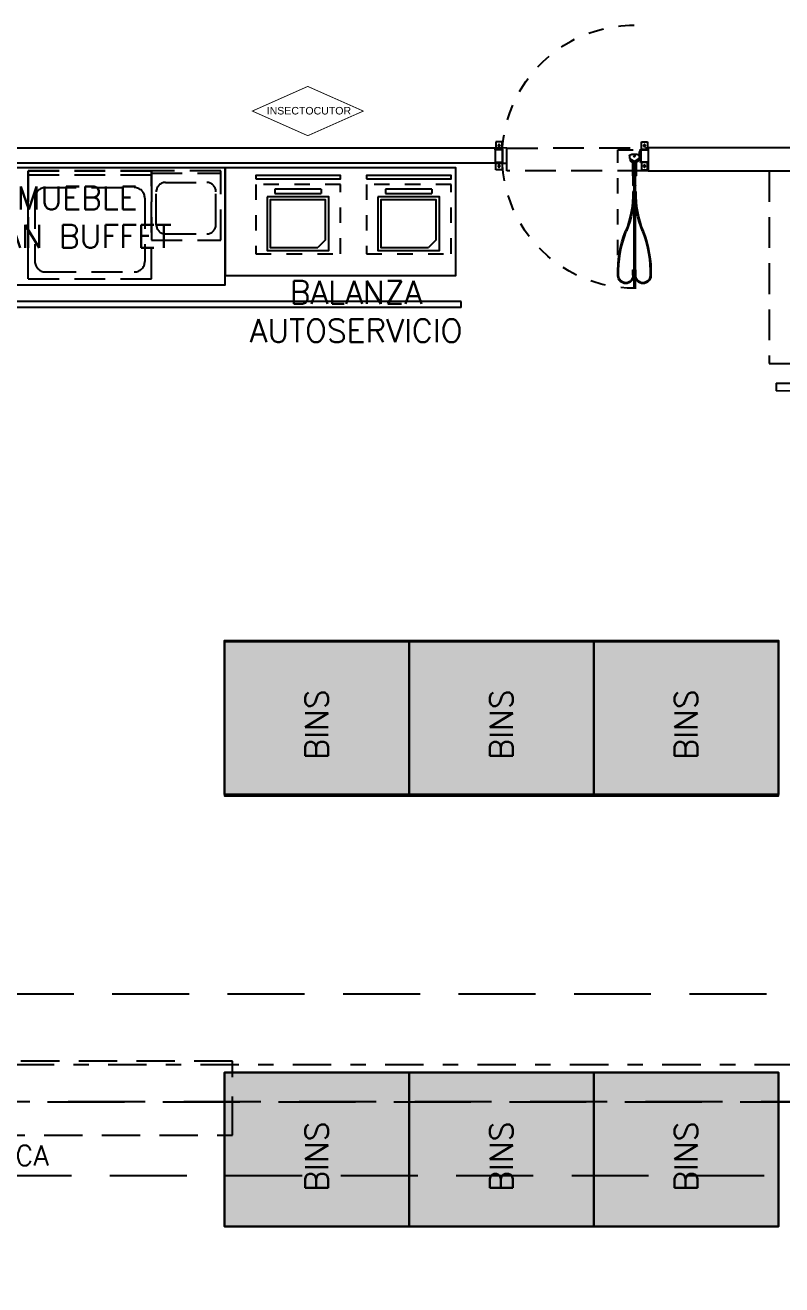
# Model space of a CAD drawing. Header units: millimetres. Extents: x 340 to 1003762, y 22 to 362022.
# Drawn here: x 389.26 to 394.18, y 80.92 to 89.1 of the extents above; entities that cross this region are included whole.
import ezdxf
from ezdxf.enums import TextEntityAlignment as Align
from ezdxf.xclip import XClip

# ---------------------------------------------------------------- set-up
doc = ezdxf.new("R2010")
doc.units = ezdxf.units.MM
doc.header["$XCLIPFRAME"] = 0
for name, pattern in [('LSBB_P_002 - PLANTA 1° NIVEL SALA DE VENTAS$0$000_ALTILLO PROPUESTA$0$HIDDEN', [0.375, 0.25, -0.125]), ('LSBB_P_002 - PLANTA 1° NIVEL SALA DE VENTAS$0$DASHDOT2', [0.5, 0.25, -0.125, 0, -0.125]), ('LSBB_P_002 - PLANTA 1° NIVEL SALA DE VENTAS$0$DASHED', [0.75, 0.5, -0.25]), ('LSBB_P_002 - PLANTA 1° NIVEL SALA DE VENTAS$0$HIDDEN', [0.375, 0.25, -0.125]), ('LSBB_P_002 - PLANTA 1° NIVEL SALA DE VENTAS$0$HIDDEN2', [0.1875, 0.125, -0.0625]), ('LSBB_P_002 - PLANTA 1° NIVEL SALA DE VENTAS$0$Z-ARQUITECTURA$0$HIDDEN', [0.375, 0.25, -0.125])]:
    doc.linetypes.add(name, pattern=pattern)
for name, color, linetype in [('LSBB_P_002 - PLANTA 1° NIVEL SALA DE VENTAS$0$1301_Sala de Venta$0$SALA DE VENTAS_DFSA', 1, 'Continuous'), ('LSBB_P_002 - PLANTA 1° NIVEL SALA DE VENTAS$0$A-BALANZA AUTOSERVICIO', 1, 'LSBB_P_002 - PLANTA 1° NIVEL SALA DE VENTAS$0$DASHDOT2'), ('LSBB_P_002 - PLANTA 1° NIVEL SALA DE VENTAS$0$A-DEMOLICIONES', 30, 'LSBB_P_002 - PLANTA 1° NIVEL SALA DE VENTAS$0$DASHED'), ('LSBB_P_002 - PLANTA 1° NIVEL SALA DE VENTAS$0$A-INSECTOCUTOR', 1, 'Continuous'), ('LSBB_P_002 - PLANTA 1° NIVEL SALA DE VENTAS$0$A-LAYOUT', 7, 'Continuous'), ('LSBB_P_002 - PLANTA 1° NIVEL SALA DE VENTAS$0$A-PUERTAS NUEVAS', 10, 'Continuous'), ('LSBB_P_002 - PLANTA 1° NIVEL SALA DE VENTAS$0$A-SALA DEFENSAS', 9, 'Continuous'), ('LSBB_P_002 - PLANTA 1° NIVEL SALA DE VENTAS$0$A-SALA-MUEB-ESPC', 1, 'Continuous'), ('LSBB_P_002 - PLANTA 1° NIVEL SALA DE VENTAS$0$A-Textos', 2, 'Continuous'), ('LSBB_P_002 - PLANTA 1° NIVEL SALA DE VENTAS$0$CENEFA', 6, 'LSBB_P_002 - PLANTA 1° NIVEL SALA DE VENTAS$0$HIDDEN'), ('LSBB_P_002 - PLANTA 1° NIVEL SALA DE VENTAS$0$EJES', 8, 'LSBB_P_002 - PLANTA 1° NIVEL SALA DE VENTAS$0$DASHDOT2'), ('LSBB_P_002 - PLANTA 1° NIVEL SALA DE VENTAS$0$LAYOUT$0$A-GONDOLAS DELGADO', 8, 'Continuous'), ('LSBB_P_002 - PLANTA 1° NIVEL SALA DE VENTAS$0$TABIQUE', 3, 'Continuous'), ('LSBB_P_002 - PLANTA 1° NIVEL SALA DE VENTAS$0$TEXTO LAYOUT', 2, 'Continuous'), ('XREF', 7, 'Continuous')]:
    doc.layers.add(name, color=color, linetype=linetype)
doc.layers.add('LSBB_P_002 - PLANTA 1° NIVEL SALA DE VENTAS$0$LAYOUT$0$A-SALA-HATCH-PANADERIA', color=7, linetype='Continuous', true_color=0x9e0000)
doc.styles.add('LSBB_P_002 - PLANTA 1° NIVEL SALA DE VENTAS$0$LAYOUT$0$ARQ', font='SIMPLEX.shx')
doc.styles.add('LSBB_P_002 - PLANTA 1° NIVEL SALA DE VENTAS$0$REF-LAYOUT-19$0$REF-LAYOUT-13$0$ROMANS', font='romans', dxfattribs={"height": 52})
doc.styles.add('LSBB_P_002 - PLANTA 1° NIVEL SALA DE VENTAS$0$SANSSERIF', font='sas_____.pfb')
doc.styles.add('LSBB_P_002 - PLANTA 1° NIVEL SALA DE VENTAS$0$YUDICAD_ROMANS', font='romans.shx')

# ---------------------------------------------------------------- blocks, each defined once
blk = doc.blocks.new('LSBB_P_002 - PLANTA 1° NIVEL SALA DE VENTAS$0$Z-ARQUITECTURA$0$PUERTA POLICARBONATO 90')
for p, q in [((0.003, 0.003), (-0.047, 0.003)), ((-0.047, 0), (-0.047, 0.003)), ((0, 0), (-0.047, 0)), ((0, -0.08), (0, 0)), ((0.003, -0.083), (0.003, 0.003)), ((0.897, -0.083), (0.897, 0.003)), ((0.897, 0.003), (0.947, 0.003)), ((0.9, -0.08), (0.9, 0)), ((0.9, 0), (0.947, 0)), ((0.947, 0, 0), (0.947, 0.003, 0)), ((-0.047, -0.08), (0, -0.08)), ((-0.047, -0.083), (-0.047, -0.08)), ((0.003, -0.011), (0.003, -0.069)), ((0.003, -0.011), (0.011, -0.011)), ((0.003, -0.069), (0.011, -0.069)), ((0.011, -0.011), (0.011, -0.069)), ((0.011, -0.0335), (0.0157, -0.0335)), ((0.011, -0.0335), (0.011, -0.0465)), ((0.011, -0.0417), (0.011, -0.0577)), ((0.043, -0.0757), (0.011, -0.0577)), ((0.016, -0.0616), (0.016, -0.0731)), ((0.0355, -0.0726), (0.016, -0.0616)), ((0.0305, -0.0813), (0.016, -0.0731)), ((0.059, -0.0297), (0.027, -0.0297)), ((0.0305, -0.0813), (0.0305, -0.1691)), ((0.0355, -0.0726), (0.0355, -0.1721)), ((0.0355, -0.0743), (0.0355, -0.1713)), ((0.075, -0.0577), (0.043, -0.0757)), ((0.07, -0.0616), (0.0505, -0.0726)), ((0.0505, -0.0726), (0.0505, -0.1721)), ((0.0505, -0.0743), (0.0505, -0.1713)), ((0.07, -0.0731), (0.0555, -0.0813)), ((0.0555, -0.0813), (0.0555, -0.1691)), ((0.07, -0.0616), (0.07, -0.0731)), ((0.075, -0.0417), (0.075, -0.0577)), ((0.947, -0.08), (0.9, -0.08)), ((0.947, -0.083, 0), (0.947, -0.08, 0)), ((-0.047, -0.083), (0.003, -0.083)), ((0.0355, -0.0853), (0.0505, -0.0853)), ((0.0405, -0.0853), (0.0405, -0.8998)), ((0.0455, -0.0853), (0.0455, -0.8998)), ((0.947, -0.083), (0.897, -0.083)), ((0.0305, -0.1691), (0.0355, -0.1721)), ((0.0555, -0.1691), (0.0505, -0.1721)), ((0.0385, -0.8998), (0.0405, -0.8998)), ((0.0405, -0.8998), (0.0455, -0.8998)), ((0.0475, -0.8998), (0.0455, -0.8998))]:
    blk.add_line(p, q)
at = {"color": 8, "linetype": 'LSBB_P_002 - PLANTA 1° NIVEL SALA DE VENTAS$0$Z-ARQUITECTURA$0$HIDDEN', "ltscale": 0.2}
for p, q in [((-0.0424, 0.05), (-0.0424, 0.003)), ((-0.0024, 0.05), (-0.0424, 0.05)), ((-0.0024, 0.003), (-0.0024, 0.05)), ((0.9024, 0.05, 0), (0.9424, 0.05, 0)), ((0.9024, 0.003, 0), (0.9024, 0.05, 0)), ((0.9424, 0.05, 0), (0.9424, 0.003, 0)), ((-0.0424, -0.13), (-0.0424, -0.083)), ((-0.0024, -0.13), (-0.0424, -0.13)), ((-0.0024, -0.083), (-0.0024, -0.13)), ((0.9024, -0.083, 0), (0.9024, -0.13, 0)), ((0.9024, -0.13, 0), (0.9424, -0.13, 0)), ((0.9424, -0.13, 0), (0.9424, -0.083, 0))]:
    blk.add_line(p, q, dxfattribs=at)
at = {"color": 8, "linetype": 'LSBB_P_002 - PLANTA 1° NIVEL SALA DE VENTAS$0$Z-ARQUITECTURA$0$HIDDEN', "ltscale": 0.3}
for p, q in [((0.15, 0), (0, 0)), ((0.15, -0.6855), (0.15, 0))]:
    blk.add_line(p, q, dxfattribs=at)
at = {"color": 8}
for p, q in [((0.0355, -0.2323), (0.0355, -0.0853)), ((0.0375, -0.2323), (0.0375, -0.0853)), ((0.0485, -0.2323), (0.0485, -0.0853)), ((0.0505, -0.2323), (0.0505, -0.0853)), ((0.0355, -0.2323), (0.0375, -0.2323)), ((0.0385, -0.2353), (0.0385, -0.8998)), ((0.0385, -0.2353), (0.0405, -0.2353)), ((0.0455, -0.2353), (0.0475, -0.2353)), ((0.0475, -0.2353), (0.0475, -0.8998)), ((0.0485, -0.2323), (0.0505, -0.2323)), ((0.0324, -0.2725), (0.0385, -0.2725)), ((0.0475, -0.2723), (0.0523, -0.2723)), ((0.0335, -0.7811), (0.0385, -0.7811)), ((0.0335, -0.8145), (0.0335, -0.7811)), ((0.0385, -0.7811), (0.0385, -0.8195)), ((0.0525, -0.7811), (0.0475, -0.7811)), ((0.0475, -0.7811), (0.0475, -0.8195)), ((0.0525, -0.8145), (0.0525, -0.7811))]:
    blk.add_line(p, q, dxfattribs=at)
at = {"color": 8, "linetype": 'LSBB_P_002 - PLANTA 1° NIVEL SALA DE VENTAS$0$Z-ARQUITECTURA$0$HIDDEN', "ltscale": 0.2}
for centre in [(-0.0224, 0.0265), (0.9224, 0.0265, 0), (-0.0224, -0.1065), (0.9224, -0.1065, 0)]:
    blk.add_circle(centre, 0.0065, dxfattribs=at)
blk.add_circle((0.043, -0.04), 0.005)
at = {"color": 8, "linetype": 'LSBB_P_002 - PLANTA 1° NIVEL SALA DE VENTAS$0$Z-ARQUITECTURA$0$HIDDEN', "ltscale": 0.3}
blk.add_arc((0.0467, -0.0455, 0), 0.8544, 268.99104, 92.0144, dxfattribs=at)
for centre, start, end in [((0.0257, -0.0447), 85.22678, 168.51301), ((0.0603, -0.0447), 11.48699, 94.77322)]:
    blk.add_arc(centre, 0.015, start, end)
at = {"color": 8}
for centre, radius, start, end in [((0.0388, -0.232), 0.00328, 184.6795, 265.3205), ((0.0408, -0.232), 0.00328, 184.6795, 265.3205), ((0.0452, -0.232), 0.00328, 274.6795, 355.3205), ((0.0472, -0.232), 0.00328, 274.6795, 355.3205), ((-0.6253, -0.2832), 0.6578, 338.03865, 0.93064), ((-0.6303, -0.2794), 0.6689, 337.97966, 0.59241), ((0.6876, -0.2876), 0.6402, 178.6267, 202.2426), ((0.71, -0.2829), 0.6578, 179.06936, 201.96135), ((0.6694, -0.7975), 0.7342, 158.54594, 181.71792), ((0.6694, -0.7975), 0.7292, 158.55174, 181.7272), ((-0.5834, -0.7975), 0.7292, 358.2728, 21.44826), ((-0.5834, -0.7975), 0.7342, 358.28208, 21.45406), ((-0.0129, -0.8181), 0.0466, 181.11936, 4.478), ((0.0989, -0.8181), 0.0466, 175.522, 358.88064), ((-0.013, -0.8182), 0.0515, 181.43413, 358.56587), ((0.099, -0.8182), 0.0515, 181.43413, 358.56587)]:
    blk.add_arc(centre, radius, start, end, dxfattribs=at)
blk = doc.blocks.new('LSBB_P_002 - PLANTA 1° NIVEL SALA DE VENTAS$0$A$C0C504C7A')
at = {"const_width": 0.0089}
blk.add_lwpolyline([(0.001, 0.585), (0.261, 0), (0.001, -0.586), (-0.259, 0)], close=True, dxfattribs=at)
at = {"style": 'LSBB_P_002 - PLANTA 1° NIVEL SALA DE VENTAS$0$SANSSERIF'}
blk.add_text('INSECTOCUTOR', height=0.07969, rotation=270, dxfattribs=at).set_placement((-0.035, -0.012), align=Align.CENTER)
blk = doc.blocks.new('LSBB_P_002 - PLANTA 1° NIVEL SALA DE VENTAS$0$1301_Sala de Venta$0$balanza autoservicio')
at = {"layer": 'LSBB_P_002 - PLANTA 1° NIVEL SALA DE VENTAS$0$A-SALA-MUEB-ESPC'}
for p, q in [((1665.65, 7026.11, 0), (1668.65, 7026.11, 0)), ((1665.65, 6996.11, 0), (1668.65, 6996.11, 0))]:
    blk.add_line(p, q, dxfattribs=at)
at = {"layer": 'LSBB_P_002 - PLANTA 1° NIVEL SALA DE VENTAS$0$A-SALA-MUEB-ESPC', "ltscale": 60, "elevation": 0}
blk.add_lwpolyline([(1658.95, 6983.77), (1658.95, 7038.77), (1656.95, 7038.77), (1656.95, 6983.77), (1658.95, 6983.77)], dxfattribs=at)
at = {"layer": 'LSBB_P_002 - PLANTA 1° NIVEL SALA DE VENTAS$0$A-SALA-MUEB-ESPC', "linetype": 'ByBlock', "elevation": 0}
blk.add_lwpolyline([(1662.67, 6983.77), (1707.67, 6983.77), (1707.67, 7038.77), (1662.67, 7038.77), (1662.67, 6983.77)], dxfattribs=at)
at = {"layer": 'LSBB_P_002 - PLANTA 1° NIVEL SALA DE VENTAS$0$A-SALA-MUEB-ESPC', "elevation": 0}
for points in [[(1670.65, 6991.11), (1705.65, 6991.11), (1705.65, 7031.11), (1670.65, 7031.11), (1670.65, 6991.11)], [(1665.65, 7026.11), (1665.65, 6996.11)], [(1668.65, 6996.11), (1668.65, 7026.11)], [(1698.65, 7029.11), (1672.65, 7029.11), (1672.65, 6993.11), (1703.65, 6993.11), (1703.65, 7024.11)], [(1698.65, 7029.11), (1703.65, 7024.11)]]:
    blk.add_lwpolyline(points, dxfattribs=at)
blk = doc.blocks.new('LSBB_P_002 - PLANTA 1° NIVEL SALA DE VENTAS$0$LAYOUT$0$BINS')
h = blk.add_hatch(color=256)
h.dxf.hatch_style = 1
h.paths.add_polyline_path([(6149.9286, -1161.8638), (6149.9286, -1163.0638), (6148.9286, -1163.0638), (6148.9286, -1161.8638)])
at = {"layer": 'LSBB_P_002 - PLANTA 1° NIVEL SALA DE VENTAS$0$A-SALA-MUEB-ESPC'}
blk.add_lwpolyline([(6149.9286, -1161.8638), (6149.9286, -1163.0638), (6148.9286, -1163.0638), (6148.9286, -1161.8638)], close=True, dxfattribs=at)
at = {"layer": 'LSBB_P_002 - PLANTA 1° NIVEL SALA DE VENTAS$0$A-SALA-MUEB-ESPC', "style": 'LSBB_P_002 - PLANTA 1° NIVEL SALA DE VENTAS$0$LAYOUT$0$ARQ'}
blk.add_text('BINS', height=0.15, rotation=180, dxfattribs=at).set_placement((6149.7038, -1162.3895))
blk = doc.blocks.new('LSBB_P_002 - PLANTA 1° NIVEL SALA DE VENTAS$0$SVLY')
at = {"layer": 'LSBB_P_002 - PLANTA 1° NIVEL SALA DE VENTAS$0$1301_Sala de Venta$0$SALA DE VENTAS_DFSA', "elevation": 0}
for points in [[(1003.9566, 300.2742), (1003.9566, 302.1262), (1007.3812, 302.1262)], [(1007.3821, 302.0862), (1004.0066, 302.0862), (1004.0066, 300.2742)]]:
    blk.add_lwpolyline(points, dxfattribs=at)
at = {"layer": 'LSBB_P_002 - PLANTA 1° NIVEL SALA DE VENTAS$0$A-SALA DEFENSAS', "color": 1, "elevation": 0}
blk.add_lwpolyline([(1007.3821, 302.0862), (1007.3821, 302.1258)], dxfattribs=at)
at = {"layer": 'LSBB_P_002 - PLANTA 1° NIVEL SALA DE VENTAS$0$A-SALA DEFENSAS', "color": 1, "linetype": 'Continuous', "flags": 128}
blk.add_lwpolyline([(1009.4273, 301.5951), (1019.7601, 301.5951), (1019.7601, 301.5951), (1019.8101, 301.5951), (1019.8101, 301.5428), (1009.4273, 301.5437)], dxfattribs=at)
at = {"layer": 'LSBB_P_002 - PLANTA 1° NIVEL SALA DE VENTAS$0$A-SALA DEFENSAS', "color": 1}
blk.add_lwpolyline([(1009.4273, 301.5951), (1009.4273, 301.5437)], dxfattribs=at)
at = {"layer": 'LSBB_P_002 - PLANTA 1° NIVEL SALA DE VENTAS$0$A-SALA-MUEB-ESPC', "elevation": 0}
for points in [[(1005.8479, 302.9926), (1003.8379, 302.9926), (1003.8379, 302.2326), (1005.8479, 302.2326)], [(1005.8479, 302.2926), (1007.3479, 302.2926), (1007.3479, 302.9926), (1005.8479, 302.9926)]]:
    blk.add_lwpolyline(points, close=True, dxfattribs=at)
at = {"layer": 'LSBB_P_002 - PLANTA 1° NIVEL SALA DE VENTAS$0$LAYOUT$0$A-GONDOLAS DELGADO'}
for points in [[(1007.0435, 299.9131), (1005.8435, 299.9131), (1005.8435, 298.9131), (1007.0435, 298.9131)], [(1008.2435, 299.9131), (1007.0435, 299.9131), (1007.0435, 298.9131), (1008.2435, 298.9131)], [(1009.4435, 299.9131), (1008.2435, 299.9131), (1008.2435, 298.9131), (1009.4435, 298.9131)]]:
    blk.add_lwpolyline(points, close=True, dxfattribs=at)
at = {"layer": 'LSBB_P_002 - PLANTA 1° NIVEL SALA DE VENTAS$0$LAYOUT$0$A-GONDOLAS DELGADO', "elevation": 0}
for points in [[(1007.0435, 297.1162), (1005.8435, 297.1162), (1005.8435, 296.1162), (1007.0435, 296.1162)], [(1008.2435, 297.1162), (1007.0435, 297.1162), (1007.0435, 296.1162), (1008.2435, 296.1162)], [(1009.4435, 297.1162), (1008.2435, 297.1162), (1008.2435, 296.1162), (1009.4435, 296.1162)]]:
    blk.add_lwpolyline(points, close=True, dxfattribs=at)
at = {"layer": 'LSBB_P_002 - PLANTA 1° NIVEL SALA DE VENTAS$0$A-BALANZA AUTOSERVICIO', "color": 1, "xscale": 0.01, "yscale": 0.01, "zscale": 0.01, "rotation": 270}
for p in [(936.2101, 319.5121, 0), (936.9289, 319.5121, 0)]:
    blk.add_blockref('LSBB_P_002 - PLANTA 1° NIVEL SALA DE VENTAS$0$1301_Sala de Venta$0$balanza autoservicio', p, dxfattribs=at)
at = {"layer": 'LSBB_P_002 - PLANTA 1° NIVEL SALA DE VENTAS$0$LAYOUT$0$A-SALA-HATCH-PANADERIA', "rotation": 270}
for p in [(2168.9073, 6448.8516), (2170.1073, 6448.8516), (2171.3073, 6448.8516), (2168.9073, 6446.0448, 0), (2170.1073, 6446.0448, 0), (2171.3073, 6446.0448, 0)]:
    blk.add_blockref('LSBB_P_002 - PLANTA 1° NIVEL SALA DE VENTAS$0$LAYOUT$0$BINS', p, dxfattribs=at)
at = {"layer": 'LSBB_P_002 - PLANTA 1° NIVEL SALA DE VENTAS$0$A-Textos', "linetype": 'LSBB_P_002 - PLANTA 1° NIVEL SALA DE VENTAS$0$HIDDEN2', "char_height": 0.15, "width": 3.335709, "attachment_point": 2, "style": 'LSBB_P_002 - PLANTA 1° NIVEL SALA DE VENTAS$0$YUDICAD_ROMANS'}
for s, insert in [('MUEBLE \\PPAN BUFFET', (1004.8873, 302.8727, 0)), ('BALANZA \\PAUTOSERVICIO', (1006.6988, 302.26, 0))]:
    blk.add_mtext(s, dxfattribs=dict(at, insert=insert))
at = {"layer": 'LSBB_P_002 - PLANTA 1° NIVEL SALA DE VENTAS$0$TEXTO LAYOUT', "color": 2, "linetype": 'Continuous', "style": 'LSBB_P_002 - PLANTA 1° NIVEL SALA DE VENTAS$0$REF-LAYOUT-19$0$REF-LAYOUT-13$0$ROMANS'}
blk.add_text('PROYECCION GRAFICA', height=0.13, dxfattribs=at).set_placement((1003.7665, 296.511, -0.0189), align=Align.CENTER)
blk = doc.blocks.new('LSBB_P_002 - PLANTA 1° NIVEL SALA DE VENTAS$0$DEMOL')
at = {"layer": 'LSBB_P_002 - PLANTA 1° NIVEL SALA DE VENTAS$0$A-DEMOLICIONES', "linetype": 'LSBB_P_002 - PLANTA 1° NIVEL SALA DE VENTAS$0$000_ALTILLO PROPUESTA$0$HIDDEN', "ltscale": 0.8}
for p, q in [((1007.6787, 303.1216), (1007.6027, 303.1223)), ((1007.6027, 303.1223), (1007.6027, 303.0237)), ((1007.6787, 303.1216), (1008.5967, 303.123)), ((1007.6787, 302.973), (1007.6787, 303.1216)), ((1007.6787, 303.023), (1007.6787, 303.1216)), ((1008.5967, 303.123), (1008.5967, 302.973)), ((1007.6027, 303.0237), (1007.6787, 303.023)), ((1004.5695, 302.973), (1005.3695, 302.973)), ((1004.5695, 302.973), (1004.5695, 302.4256)), ((1004.5695, 302.4256), (1004.5695, 302.973)), ((1005.3695, 302.973), (1004.5695, 302.973)), ((1004.5695, 302.273), (1004.5695, 302.973)), ((1004.5695, 302.9485), (1005.3695, 302.9485)), ((1005.3695, 302.273), (1005.3695, 302.973)), ((1005.3695, 302.273), (1005.3695, 302.973)), ((1005.8195, 302.973), (1005.3695, 302.973)), ((1005.3695, 302.973), (1005.3695, 302.523)), ((1005.3695, 302.958), (1005.8195, 302.958)), ((1005.8195, 302.523), (1005.8195, 302.973)), ((1008.5967, 302.973), (1007.6787, 302.973)), ((1009.3815, 302.973), (1009.3815, 301.723)), ((1004.6809, 302.8647), (1005.2581, 302.8647)), ((1005.4608, 302.898), (1005.7283, 302.898)), ((1004.6124, 302.7962), (1004.6124, 302.3854)), ((1005.3267, 302.7962), (1005.3267, 302.3854)), ((1005.4008, 302.6238), (1005.4008, 302.838)), ((1005.7883, 302.6238), (1005.7883, 302.838)), ((1005.4608, 302.5638), (1005.7283, 302.5638)), ((1005.3695, 302.523), (1005.8195, 302.523)), ((1004.6809, 302.3168), (1005.2581, 302.3168)), ((1004.5695, 302.273), (1005.3695, 302.273)), ((1004.5695, 302.273), (1005.3695, 302.273)), ((1009.3815, 301.723), (1009.7815, 301.723))]:
    blk.add_line(p, q, dxfattribs=at)
for centre, radius, start, end in [((1004.6809, 302.7962), 0.0686, 90, 180), ((1005.2581, 302.7962), 0.0686, 0, 90), ((1005.4608, 302.838), 0.06, 90, 180), ((1005.7283, 302.838), 0.06, 0, 90), ((1005.4608, 302.6238), 0.06, 180, 270), ((1005.7283, 302.6238), 0.06, 270, 0), ((1004.6809, 302.3854), 0.0686, 180, 270), ((1005.2581, 302.3854), 0.0686, 270, 0)]:
    blk.add_arc(centre, radius, start, end, dxfattribs=at)
blk = doc.blocks.new('LSBB_P_002 - PLANTA 1° NIVEL SALA DE VENTAS', base_point=(223.5696, 14.2202))
at = {"layer": 'LSBB_P_002 - PLANTA 1° NIVEL SALA DE VENTAS$0$CENEFA', "color": 7, "ltscale": 2}
for p, q in [((874.6145, 297.6256), (776.1244, 297.6256)), ((874.6145, 297.6256), (799.2495, 297.6256)), ((872.8295, 296.9256), (795.6945, 296.9256)), ((795.6945, 296.9256), (872.8295, 296.9256)), ((872.3495, 296.4456), (796.1745, 296.4456))]:
    blk.add_line(p, q, dxfattribs=at)
at = {"layer": 'LSBB_P_002 - PLANTA 1° NIVEL SALA DE VENTAS$0$CENEFA', "color": 7}
for p, q in [((805.8969, 297.1896), (801.2969, 297.1896)), ((805.8969, 297.1896), (801.2969, 297.1896)), ((805.8969, 296.7096), (805.8969, 297.1896)), ((805.8969, 296.7096), (805.8969, 297.1896)), ((801.2969, 296.7096), (805.8969, 296.7096)), ((801.2969, 296.7096), (805.8969, 296.7096))]:
    blk.add_line(p, q, dxfattribs=at)
at = {"layer": 'LSBB_P_002 - PLANTA 1° NIVEL SALA DE VENTAS$0$CENEFA', "color": 7, "ltscale": 2}
blk.add_lwpolyline([(795.6145, 253.3956), (795.6145, 257.7156), (795.8395, 257.7156), (795.8395, 258.1556), (798.4273, 258.1556), (798.4273, 257.9171), (798.5795, 257.9171), (798.5795, 263.4156), (795.6945, 263.4156), (795.6945, 296.9256), (872.8295, 296.9256), (872.8295, 249.1906), (859.1489, 249.1906), (859.1489, 250.068), (855.8019, 250.068), (855.8019, 257.6795), (849.1846, 257.6795), (849.1846, 262.9554), (848.6586, 262.9554), (848.6586, 257.1295), (855.289, 257.1295), (855.289, 253.3956)], close=True, dxfattribs=at)
at = {"layer": 'LSBB_P_002 - PLANTA 1° NIVEL SALA DE VENTAS$0$EJES'}
blk.add_line((879.7376, 297.1656), (769.0572, 297.1656), dxfattribs=at)
at = {"layer": 'LSBB_P_002 - PLANTA 1° NIVEL SALA DE VENTAS$0$TABIQUE'}
for points in [[(802.7895, 303.123), (807.6027, 303.123), (807.6027, 303.023), (802.7895, 303.023)], [(809.5862, 303.1228), (808.5967, 303.123), (808.5967, 302.973), (809.5862, 302.973)]]:
    blk.add_lwpolyline(points, dxfattribs=at)
at = {"layer": 'LSBB_P_002 - PLANTA 1° NIVEL SALA DE VENTAS$0$A-DEMOLICIONES'}
blk.add_blockref('LSBB_P_002 - PLANTA 1° NIVEL SALA DE VENTAS$0$DEMOL', (-200, 0), dxfattribs=at)
at = {"layer": 'LSBB_P_002 - PLANTA 1° NIVEL SALA DE VENTAS$0$A-INSECTOCUTOR', "color": 1, "xscale": 0.6154695185053047, "yscale": 0.6154695185053047, "zscale": 0.6154695185053047, "rotation": 90}
blk.add_blockref('LSBB_P_002 - PLANTA 1° NIVEL SALA DE VENTAS$0$A$C0C504C7A', (806.385, 303.3613), dxfattribs=at)
at = {"layer": 'LSBB_P_002 - PLANTA 1° NIVEL SALA DE VENTAS$0$A-LAYOUT', "color": 1}
blk.add_blockref('LSBB_P_002 - PLANTA 1° NIVEL SALA DE VENTAS$0$SVLY', (-200, 0), dxfattribs=at)
at = {"layer": 'LSBB_P_002 - PLANTA 1° NIVEL SALA DE VENTAS$0$A-PUERTAS NUEVAS', "xscale": -1, "rotation": 359.9999988530799}
blk.add_blockref('LSBB_P_002 - PLANTA 1° NIVEL SALA DE VENTAS$0$Z-ARQUITECTURA$0$PUERTA POLICARBONATO 90', (808.5497, 303.111), dxfattribs=at)

msp = doc.modelspace()

# ---------------------------------------------------------------- block references
at = {"layer": 'XREF'}
ref = msp.add_blockref('LSBB_P_002 - PLANTA 1° NIVEL SALA DE VENTAS', (-191.719, -200.5998), dxfattribs=at)
XClip(ref).set_block_clipping_path([(755.454857474, 236.6800249606), (887.3150098981, 333.6713636781)])

doc.saveas('drawing.dxf')
